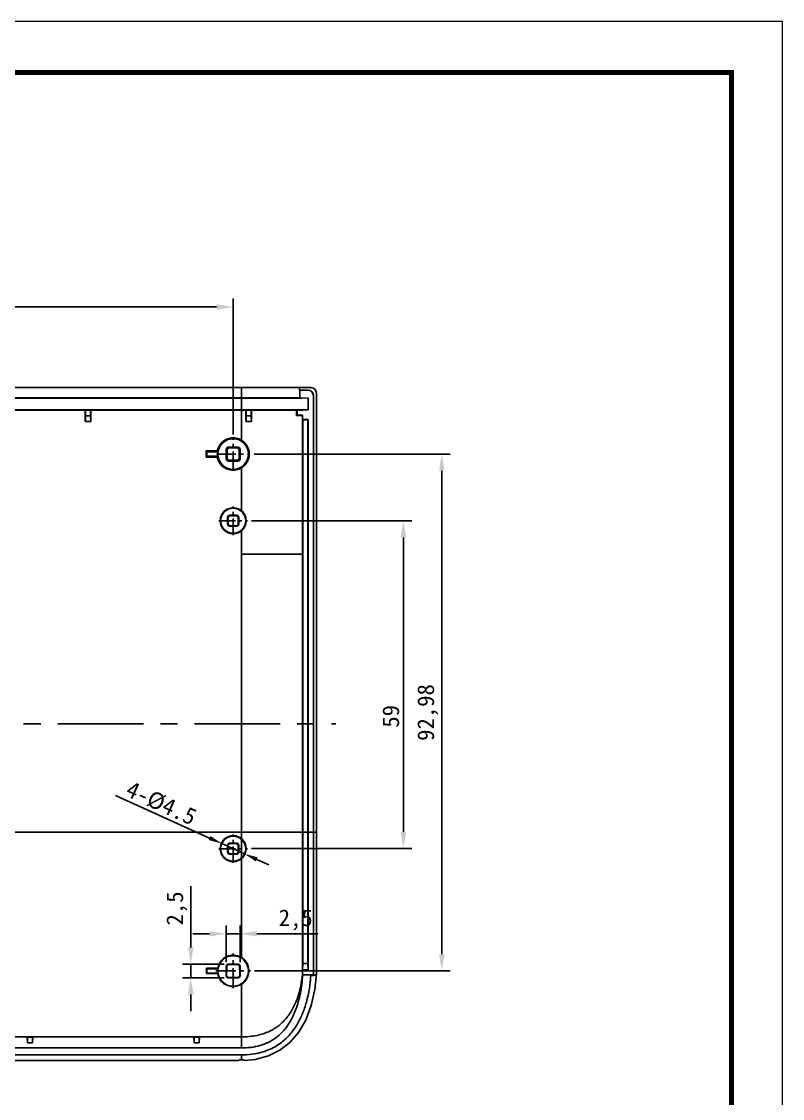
# Model space of a CAD drawing. Header units: millimetres. Extents: x 1853 to 2384, y 433 to 802.
# Drawn here: x 2247.4 to 2384.3, y 607.9 to 801.6 of the extents above; entities that cross this region are included whole.
import ezdxf

# ---------------------------------------------------------------- set-up
doc = ezdxf.new("R2010")
doc.units = ezdxf.units.MM
doc.linetypes.add('CENTER', pattern=[50.8, 31.75, -6.35, 6.35, -6.35])
doc.layers.add('dim', color=82, linetype='Continuous', lineweight=9)
doc.layers.add('from', color=7, linetype='Continuous', lineweight=13)
doc.dimstyles.new('ISO-25', dxfattribs={"dimscale": 1.2, "dimtxt": 2.5, "dimasz": 2.5, "dimexe": 1.25, "dimexo": 0.625, "dimtad": 1, "dimtxsty": 'Standard', "dimcen": 2.5, "dimclrd": 3, "dimclre": 3, "dimadec": 0, "dimazin": 0, "dimtfac": 1, "dimtmove": 0, "dimatfit": 3, "dimfxl": 1, "dimarcsym": 0})

# ---------------------------------------------------------------- blocks, each defined once
blk = doc.blocks.new('*D3')
at = {"color": 3, "lineweight": -2}
for p, q in [((2289.28, 723.8), (2324.53, 723.8)), ((2323.03, 720.8), (2323.03, 633.82)), ((2289.37, 630.82), (2324.53, 630.82))]:
    blk.add_line(p, q, dxfattribs=at)
at = {"color": 3}
for points in [[(2322.53, 720.8), (2323.53, 720.8), (2323.03, 723.8)], [(2322.53, 633.82), (2323.53, 633.82), (2323.03, 630.82)]]:
    blk.add_solid(points, dxfattribs=at)
at = {"layer": 'Defpoints', "color": 0}
for p in [(2288.53, 723.8), (2288.62, 630.82), (2323.03, 630.82)]:
    blk.add_point(p, dxfattribs=at)
at = {"color": 0, "insert": (2320.53, 677.31), "char_height": 3, "attachment_point": 5, "rotation": 90}
blk.add_mtext('92,98', dxfattribs=at)
blk = doc.blocks.new('*D4')
at = {"color": 3, "lineweight": -2}
for p, q in [((2175.51, 727.75), (2175.51, 751.76)), ((2285.51, 727.3), (2285.51, 751.76)), ((2282.51, 750.26), (2178.51, 750.26))]:
    blk.add_line(p, q, dxfattribs=at)
at = {"color": 3}
for points in [[(2178.51, 750.76), (2178.51, 749.76), (2175.51, 750.26)], [(2282.51, 750.76), (2282.51, 749.76), (2285.51, 750.26)]]:
    blk.add_solid(points, dxfattribs=at)
at = {"layer": 'Defpoints', "color": 0}
for p in [(2175.51, 750.26), (2175.51, 727), (2285.51, 726.55)]:
    blk.add_point(p, dxfattribs=at)
at = {"color": 0, "insert": (2230.51, 752.51), "char_height": 3, "attachment_point": 5}
blk.add_mtext('110', dxfattribs=at)
blk = doc.blocks.new('*D5')
at = {"color": 3, "lineweight": -2}
for p, q in [((2288.83, 711.8), (2317.63, 711.8)), ((2316.13, 655.81), (2316.13, 708.8)), ((2288.83, 652.81), (2317.63, 652.81))]:
    blk.add_line(p, q, dxfattribs=at)
at = {"color": 3}
for points in [[(2315.63, 708.8), (2316.63, 708.8), (2316.13, 711.8)], [(2315.63, 655.81), (2316.63, 655.81), (2316.13, 652.81)]]:
    blk.add_solid(points, dxfattribs=at)
at = {"layer": 'Defpoints', "color": 0}
for p in [(2288.08, 711.8), (2316.13, 711.8), (2288.08, 652.81)]:
    blk.add_point(p, dxfattribs=at)
at = {"color": 0, "insert": (2313.88, 676.62), "char_height": 3, "attachment_point": 5, "rotation": 90}
blk.add_mtext('59', dxfattribs=at)
blk = doc.blocks.new('*D23')
at = {"color": 3, "lineweight": -2}
for p, q in [((2277.89, 635.05), (2277.89, 646.05)), ((2283.91, 632.05), (2276.39, 632.05)), ((2277.89, 629.55), (2277.89, 632.05)), ((2283.91, 629.55), (2276.39, 629.55)), ((2277.89, 626.55), (2277.89, 623.55))]:
    blk.add_line(p, q, dxfattribs=at)
at = {"color": 3}
for points in [[(2277.39, 635.05), (2278.39, 635.05), (2277.89, 632.05)], [(2277.39, 626.55), (2278.39, 626.55), (2277.89, 629.55)]]:
    blk.add_solid(points, dxfattribs=at)
at = {"layer": 'Defpoints', "color": 0}
for p in [(2284.66, 632.05), (2277.89, 629.55), (2284.66, 629.55)]:
    blk.add_point(p, dxfattribs=at)
at = {"color": 0, "insert": (2275.39, 642.05), "char_height": 3, "attachment_point": 5, "rotation": 90}
blk.add_mtext('2,5', dxfattribs=at)
blk = doc.blocks.new('*D24')
at = {"color": 3, "lineweight": -2}
for p, q in [((2281.26, 637.49), (2278.26, 637.49)), ((2284.26, 632.4), (2284.26, 638.99)), ((2284.26, 637.49), (2286.76, 637.49)), ((2286.76, 632.4), (2286.76, 638.99)), ((2289.76, 637.49), (2300.76, 637.49))]:
    blk.add_line(p, q, dxfattribs=at)
at = {"color": 3}
for points in [[(2281.26, 637.99), (2281.26, 636.99), (2284.26, 637.49)], [(2289.76, 637.99), (2289.76, 636.99), (2286.76, 637.49)]]:
    blk.add_solid(points, dxfattribs=at)
at = {"layer": 'Defpoints', "color": 0}
for p in [(2286.76, 637.49), (2284.26, 631.65), (2286.76, 631.65)]:
    blk.add_point(p, dxfattribs=at)
at = {"color": 0, "insert": (2296.76, 639.99), "char_height": 3, "attachment_point": 5}
blk.add_mtext('2,5', dxfattribs=at)
blk = doc.blocks.new('*D32')
at = {"layer": 'Defpoints', "color": 0}
for p in [(2283.46, 653.73), (2287.56, 651.87)]:
    blk.add_point(p, dxfattribs=at)
at = {"layer": 'dim', "color": 3, "lineweight": -2}
for p, q in [((2264.33, 662.39), (2281.27, 654.72)), ((2287.56, 651.87), (2283.46, 653.73)), ((2289.75, 650.88), (2291.93, 649.89))]:
    blk.add_line(p, q, dxfattribs=at)
at = {"layer": 'dim', "color": 3}
for points in [[(2281.44, 655.08), (2281.11, 654.36), (2283.46, 653.73)], [(2289.91, 651.25), (2289.58, 650.52), (2287.56, 651.87)]]:
    blk.add_solid(points, dxfattribs=at)
at = {"layer": 'dim', "color": 0, "insert": (2272.58, 660.97), "char_height": 3, "attachment_point": 5, "rotation": 335.6336}
blk.add_mtext('4-%%C4.5', dxfattribs=at)

msp = doc.modelspace()

# ---------------------------------------------------------------- linework, layer by layer
at = {"color": 7, "linetype": 'Continuous'}
for p, q in [((2297.47, 735.802), (2163.549, 735.802)), ((2287.01, 726.293), (2287.01, 735.802)), ((2297.47, 735.802), (2299.494, 735.767)), ((2297.47, 735.302), (2297.47, 735.802)), ((2297.47, 735.302), (2298.976, 735.302)), ((2297.505, 735.293), (2297.505, 733.911)), ((2298.949, 735.293), (2297.505, 735.293)), ((2298.976, 735.302), (2298.949, 735.293)), ((2300.479, 734.767), (2300.479, 655.802)), ((2297.87, 733.885), (2163.014, 733.885)), ((2163.514, 733.911), (2297.505, 733.911)), ((2297.505, 733.911), (2299.008, 733.885)), ((2299.004, 733.885), (2299.004, 731.735)), ((2299.976, 734.303), (2299.95, 734.294)), ((2299.95, 630.26), (2299.95, 734.294)), ((2299.976, 630.093), (2299.976, 734.303)), ((2299.008, 731.735), (2162.015, 731.735)), ((2258.907, 731.701), (2258.96, 731.683)), ((2258.907, 731.701), (2258.907, 729.648)), ((2258.934, 729.675), (2258.96, 730.701)), ((2259.86, 731.683), (2258.96, 731.683)), ((2258.96, 730.701), (2259.86, 730.701)), ((2259.912, 731.701), (2259.86, 731.683)), ((2259.86, 730.701), (2259.886, 729.675)), ((2259.912, 731.701), (2259.912, 729.648)), ((2287.808, 731.7), (2287.86, 731.683)), ((2287.808, 731.7), (2287.808, 729.649)), ((2287.834, 729.675), (2287.86, 730.701)), ((2288.76, 731.683), (2287.86, 731.683)), ((2287.86, 730.701), (2288.76, 730.701)), ((2288.806, 731.699), (2288.76, 731.683)), ((2288.76, 730.701), (2288.786, 729.675)), ((2288.806, 729.654), (2288.806, 731.699)), ((2296.908, 731.701), (2296.908, 730.703)), ((2297.006, 730.801), (2296.908, 730.703)), ((2298.006, 731.701), (2297.006, 731.667)), ((2297.006, 731.667), (2297.006, 730.801)), ((2297.006, 730.801), (2298.006, 730.801)), ((2299.004, 731.735), (2298.006, 731.701)), ((2298.006, 630.133), (2298.006, 730.801)), ((2258.907, 729.648), (2258.934, 729.675)), ((2258.907, 729.648), (2259.912, 729.648)), ((2258.934, 729.675), (2259.886, 729.675)), ((2259.912, 729.648), (2259.886, 729.675)), ((2287.808, 729.649), (2287.834, 729.675)), ((2287.834, 729.675), (2288.786, 729.675)), ((2288.806, 729.654), (2288.786, 729.675)), ((2298.006, 730), (2298.056, 729.95)), ((2298.006, 730), (2299.006, 730)), ((2298.056, 632.13), (2298.056, 729.95)), ((2298.056, 729.95), (2298.956, 729.95)), ((2298.956, 729.95), (2299.006, 730)), ((2298.956, 632.13), (2298.956, 729.95)), ((2299.006, 631.011), (2299.006, 730)), ((2284.26, 724.652), (2284.418, 724.494)), ((2284.26, 724.652), (2284.26, 722.952)), ((2284.66, 725.052), (2284.818, 724.894)), ((2286.36, 725.052), (2284.66, 725.052)), ((2286.202, 724.894), (2284.818, 724.894)), ((2286.36, 725.052), (2286.202, 724.894)), ((2286.76, 724.652), (2286.602, 724.494)), ((2286.76, 722.952), (2286.76, 724.652)), ((2280.785, 724.207), (2280.631, 724.36)), ((2282.656, 724.36), (2280.631, 724.36)), ((2280.631, 724.36), (2280.631, 723.244)), ((2280.785, 723.398), (2280.631, 723.244)), ((2280.631, 723.244), (2282.656, 723.244)), ((2280.785, 724.207), (2280.785, 723.398)), ((2282.785, 724.207), (2280.785, 724.207)), ((2280.785, 723.398), (2282.785, 723.398)), ((2284.26, 722.952), (2284.418, 723.11)), ((2284.418, 724.494), (2284.418, 723.11)), ((2284.66, 722.552), (2284.818, 722.71)), ((2284.818, 722.71), (2286.202, 722.71)), ((2286.36, 722.552), (2286.202, 722.71)), ((2286.602, 723.11), (2286.602, 724.494)), ((2286.76, 722.952), (2286.602, 723.11)), ((2284.66, 722.552), (2286.36, 722.552)), ((2287.01, 713.595), (2287.01, 721.311)), ((2284.597, 712.315), (2284.51, 712.402)), ((2284.51, 711.202), (2284.51, 712.402)), ((2284.597, 711.289), (2284.51, 711.202)), ((2284.597, 711.289), (2284.597, 712.315)), ((2284.997, 712.715), (2284.91, 712.802)), ((2284.91, 712.802), (2286.11, 712.802)), ((2284.997, 712.715), (2286.023, 712.715)), ((2286.023, 712.715), (2286.11, 712.802)), ((2286.422, 712.315), (2286.51, 712.402)), ((2286.422, 712.315), (2286.422, 711.289)), ((2286.422, 711.289), (2286.51, 711.202)), ((2286.51, 712.402), (2286.51, 711.202)), ((2284.997, 710.889), (2284.91, 710.802)), ((2286.11, 710.802), (2284.91, 710.802)), ((2286.023, 710.889), (2284.997, 710.889)), ((2286.023, 710.889), (2286.11, 710.802)), ((2287.01, 710.01), (2287.007, 654.596)), ((2298.006, 705.802), (2287.01, 705.802)), ((2160.54, 655.802), (2300.479, 655.802)), ((2284.51, 652.202), (2284.51, 653.402)), ((2284.596, 653.316), (2284.51, 653.402)), ((2284.996, 653.716), (2284.91, 653.802)), ((2284.91, 653.802), (2286.11, 653.802)), ((2286.024, 653.716), (2284.996, 653.716)), ((2286.024, 653.716), (2286.11, 653.802)), ((2286.424, 653.316), (2286.51, 653.402)), ((2286.51, 653.402), (2286.51, 652.202)), ((2284.594, 652.287), (2284.51, 652.202)), ((2284.994, 651.886), (2284.91, 651.802)), ((2286.11, 651.802), (2284.91, 651.802)), ((2286.026, 651.886), (2284.994, 651.886)), ((2286.026, 651.886), (2286.11, 651.802)), ((2286.425, 652.287), (2286.51, 652.202)), ((2287.012, 651.018), (2287.01, 633.219)), ((2284.26, 631.652), (2284.26, 629.952)), ((2284.26, 631.652), (2284.344, 631.568)), ((2284.66, 632.052), (2284.746, 631.966)), ((2286.36, 632.052), (2284.66, 632.052)), ((2286.273, 631.966), (2284.746, 631.966)), ((2286.36, 632.052), (2286.273, 631.966)), ((2286.76, 631.652), (2286.676, 631.568)), ((2286.76, 629.952), (2286.76, 631.652)), ((2298.056, 632.13), (2298.006, 631.011)), ((2298.956, 632.13), (2298.056, 632.13)), ((2299.006, 631.011), (2298.956, 632.13)), ((2280.785, 631.207), (2280.707, 631.284)), ((2282.719, 631.284), (2280.707, 631.284)), ((2280.785, 630.398), (2280.714, 630.327)), ((2282.725, 630.327), (2280.714, 630.327)), ((2280.785, 631.207), (2280.785, 630.398)), ((2282.785, 631.207), (2280.785, 631.207)), ((2280.785, 630.398), (2282.785, 630.398)), ((2284.26, 629.952), (2284.332, 630.025)), ((2286.76, 629.952), (2286.687, 630.025)), ((2298.006, 630.802), (2300.501, 630.802)), ((2299.565, 630.133), (2298.006, 630.133)), ((2299.591, 629.968), (2299.565, 630.133)), ((2299.976, 630.093), (2299.95, 630.26)), ((2300.501, 630.652), (2300.501, 630.307)), ((2300.501, 630.307), (2300.501, 630.3)), ((2284.66, 629.552), (2284.729, 629.622)), ((2284.66, 629.552), (2286.36, 629.552)), ((2286.291, 629.622), (2284.729, 629.622)), ((2286.36, 629.552), (2286.29, 629.622)), ((2287.01, 616.953), (2287.01, 628.427)), ((2231.188, 618.948), (2287.01, 618.948)), ((2248.51, 618.894), (2248.451, 618.953)), ((2248.451, 618.948), (2248.506, 617.891)), ((2248.51, 617.894), (2248.51, 618.894)), ((2248.51, 618.894), (2249.41, 618.894)), ((2249.41, 618.894), (2249.469, 618.953)), ((2249.41, 618.894), (2249.41, 617.894)), ((2249.468, 618.948), (2249.413, 617.891)), ((2278.51, 618.894), (2278.451, 618.953)), ((2278.451, 618.948), (2278.506, 617.891)), ((2278.51, 617.894), (2278.51, 618.894)), ((2278.51, 618.894), (2279.41, 618.894)), ((2279.41, 618.894), (2279.469, 618.953)), ((2279.41, 618.894), (2279.41, 617.894)), ((2279.468, 618.948), (2279.413, 617.891)), ((2174.01, 616.953), (2287.01, 616.953)), ((2248.51, 617.894), (2248.506, 617.891)), ((2249.413, 617.891), (2248.506, 617.891)), ((2249.41, 617.894), (2249.413, 617.891)), ((2278.51, 617.894), (2278.506, 617.891)), ((2279.413, 617.891), (2278.506, 617.891)), ((2279.41, 617.894), (2279.413, 617.891)), ((2287.01, 615.706), (2174.01, 615.706)), ((2286.529, 614.706), (2174.491, 614.706)), ((2287.01, 614.815), (2286.61, 614.815)), ((2287.01, 614.815), (2287.01, 615.706))]:
    msp.add_line(p, q, dxfattribs=at)
at = {"color": 3, "linetype": 'Continuous'}
for p, q in [((2287.01, 735.802), (2287.01, 726.293)), ((2299.004, 733.885), (2299.004, 731.735)), ((2296.908, 731.701), (2164.113, 731.701)), ((2258.908, 731.701), (2258.908, 729.648)), ((2258.934, 729.675), (2258.96, 730.701)), ((2258.96, 731.701), (2258.96, 730.701)), ((2259.86, 730.701), (2259.86, 731.701)), ((2259.86, 730.701), (2259.886, 729.675)), ((2259.912, 731.701), (2259.912, 729.648)), ((2287.809, 731.701), (2287.809, 729.649)), ((2287.834, 729.675), (2287.86, 730.701)), ((2287.86, 731.701), (2287.86, 730.701)), ((2288.76, 730.701), (2288.76, 731.701)), ((2288.76, 730.701), (2288.786, 729.675)), ((2288.807, 729.654), (2288.807, 731.701)), ((2296.908, 731.701), (2296.908, 730.703)), ((2297.006, 730.801), (2296.908, 730.703)), ((2297.006, 731.667), (2297.006, 730.801)), ((2258.908, 729.648), (2258.934, 729.675)), ((2259.912, 729.648), (2259.886, 729.675)), ((2287.809, 729.649), (2287.834, 729.675)), ((2288.807, 729.654), (2288.786, 729.675)), ((2284.26, 724.652), (2284.418, 724.494)), ((2284.26, 724.652), (2284.26, 722.952)), ((2284.66, 725.052), (2284.818, 724.894)), ((2286.36, 725.052), (2286.202, 724.894)), ((2286.76, 724.652), (2286.602, 724.494)), ((2286.76, 722.952), (2286.76, 724.652)), ((2280.785, 724.207), (2280.631, 724.36)), ((2280.631, 724.36), (2280.631, 723.244)), ((2280.785, 723.398), (2280.631, 723.244)), ((2280.785, 724.207), (2280.785, 723.398)), ((2284.26, 722.952), (2284.418, 723.11)), ((2284.418, 724.494), (2284.418, 723.11)), ((2284.66, 722.552), (2284.818, 722.71)), ((2286.36, 722.552), (2286.202, 722.71)), ((2286.602, 723.11), (2286.602, 724.494)), ((2286.76, 722.952), (2286.602, 723.11)), ((2299.937, 705.802), (2299.98, 705.802)), ((2287.01, 658.01), (2287.01, 633.219)), ((2284.26, 631.652), (2284.26, 629.952)), ((2284.26, 631.652), (2284.344, 631.568)), ((2284.66, 632.052), (2284.747, 631.966)), ((2286.36, 632.052), (2286.273, 631.966)), ((2286.76, 631.652), (2286.676, 631.568)), ((2286.76, 629.952), (2286.76, 631.652)), ((2298.056, 632.13), (2298.006, 631.011)), ((2299.007, 631.011), (2298.956, 632.13)), ((2280.785, 631.207), (2280.707, 631.284)), ((2280.785, 630.398), (2280.714, 630.327)), ((2280.785, 631.207), (2280.785, 630.398)), ((2284.26, 629.952), (2284.333, 630.025)), ((2286.76, 629.952), (2286.687, 630.025)), ((2298.006, 631.011), (2298.006, 630.133)), ((2298.006, 631.011), (2299.007, 631.011)), ((2284.66, 629.552), (2284.729, 629.622)), ((2286.36, 629.552), (2286.291, 629.622)), ((2287.01, 628.427), (2287.01, 616.953)), ((2287.01, 614.815), (2287.01, 615.706))]:
    msp.add_line(p, q, dxfattribs=at)
at = {"color": 3, "linetype": 'CENTER', "ltscale": 0.11}
for p, q in [((2285.51, 720.777), (2285.51, 726.827)), ((2282.485, 723.802), (2288.535, 723.802))]:
    msp.add_line(p, q, dxfattribs=at)
at = {"color": 1, "linetype": 'CENTER', "ltscale": 0.093476}
for p, q in [((2285.51, 709.232), (2285.51, 714.373)), ((2282.939, 711.803), (2288.08, 711.803))]:
    msp.add_line(p, q, dxfattribs=at)
at = {"color": 1, "linetype": 'CENTER', "ltscale": 0.484387}
msp.add_line((2155.545, 675.254), (2303.998, 675.254), dxfattribs=at)
at = {"color": 1, "linetype": 'CENTER', "ltscale": 0.093331}
for p, q in [((2285.511, 650.239), (2285.511, 655.372)), ((2282.945, 652.806), (2288.078, 652.806))]:
    msp.add_line(p, q, dxfattribs=at)
at = {"color": 3, "linetype": 'CENTER', "ltscale": 0.113039}
for p, q in [((2285.512, 627.714), (2285.512, 633.931)), ((2282.403, 630.823), (2288.62, 630.823))]:
    msp.add_line(p, q, dxfattribs=at)
at = {"color": 7, "linetype": 'Continuous'}
msp.add_lwpolyline([(2287.49, 614.712), (2289.46, 614.894), (2291.847, 615.516), (2293.927, 616.538), (2295.731, 617.947), (2297.28, 619.756), (2298.565, 621.982), (2299.545, 624.573), (2300.198, 627.466), (2300.501, 630.3)], dxfattribs=at)
at = {"color": 3, "linetype": 'Continuous'}
for centre in [(2285.51, 723.802), (2285.51, 630.802)]:
    msp.add_circle(centre, 2.75, dxfattribs=at)
at = {"color": 7, "linetype": 'Continuous'}
for centre, radius in [((2285.51, 723.802), 2.75), ((2285.51, 711.803), 2.337), ((2285.51, 711.802), 2.25), ((2285.511, 652.806), 2.333), ((2285.51, 652.802), 2.25), ((2285.51, 630.802), 2.75)]:
    msp.add_circle(centre, radius, dxfattribs=at)
at = {"color": 3, "linetype": 'Continuous'}
for centre, radius, start, end in [((2299.717, 735.372), 0.364, 46.83149, 49.62191), ((2299.707, 735.362), 0.378, 43.98351, 46.8247), ((2287.143, 976.313), 246.665, 270.15467, 270.38647), ((2285.51, 723.802), 2.908, 191.06207, 168.93793), ((2289.409, 729.918), 8.746, 219.45685, 220.77255), ((2289.47, 717.635), 8.826, 139.23337, 140.53723), ((2285.512, 630.823), 2.826, 190.14065, 170.57423), ((2286.36, 631.652), 0.4, 359.9991, 90.0009), ((2289.292, 636.818), 8.592, 220.09763, 220.7773), ((2289.309, 624.772), 8.614, 139.22371, 139.84061), ((2287.012, 657.093), 42.278, 269.99765, 270.53974)]:
    msp.add_arc(centre, radius, start, end, dxfattribs=at)
at = {"color": 7, "linetype": 'Continuous'}
for centre, radius, start, end in [((2287.143, 976.313), 246.665, 270.15467, 270.38647), ((2285.509, 723.802), 2.908, 191.06207, 168.93793), ((2289.409, 729.918), 8.746, 219.45685, 220.77255), ((2289.47, 717.635), 8.826, 139.23337, 140.53723), ((12091.241, 651.275), 9790.762, 179.9735077, 180.1198084), ((2284.996, 653.316), 0.4, 89.97998, 179.89864), ((2286.024, 653.316), 0.4, 0.10137, 90.02001), ((2284.994, 652.285), 0.399, 179.83479, 269.96556), ((2286.026, 652.285), 0.399, 270.03442, 0.16523), ((2285.512, 630.823), 2.826, 190.14065, 170.57423), ((2289.292, 636.818), 8.592, 220.09763, 220.7773), ((2289.308, 624.772), 8.614, 139.22371, 139.84061), ((2299.478, 632.98), 3.014, 270.0013, 272.15429), ((2254.919, 630.652), 45.582, 359.99991, 0.18896), ((2287.012, 657.094), 42.279, 269.99765, 270.53973)]:
    msp.add_arc(centre, radius, start, end, dxfattribs=at)
for centre, major_axis, ratio, start_param, end_param in [((2298.948, 734.293), (0.95, 0.316), 0.9984779, -0.3210504, 1.2488326), ((2298.975, 734.302), (0.95, 0.316), 0.9984779, -0.3210504, 1.2488326), ((2284.66, 724.652), (0.283, -0.283), 0.9999239, 2.3562326, 3.9269527), ((2284.818, 724.494), (0.283, -0.283), 0.9999239, 2.3562326, 3.9269527), ((2286.202, 724.494), (-0.283, -0.283), 0.9999239, 2.3562326, 3.9269527), ((2286.36, 724.652), (0.283, 0.283), 0.9999239, -0.7853601, 0.7853601), ((2284.66, 722.952), (0.283, 0.283), 0.9999239, -3.9269527, -2.3562326), ((2284.818, 723.11), (0.283, 0.283), 0.9999239, 2.3562326, 3.9269527), ((2286.202, 723.11), (-0.283, 0.283), 0.9999239, 2.3562326, 3.9269527), ((2286.36, 722.952), (0.283, -0.283), 0.9999239, -0.7853601, 0.7853601), ((2284.91, 712.402), (0.283, -0.283), 0.9996955, 2.3563468, 3.9268385), ((2284.91, 711.202), (0.283, 0.283), 0.9996955, -3.9268385, -2.3563468), ((2284.997, 712.315), (-0.283, 0.283), 0.9996955, -0.7852459, 0.7852459), ((2284.997, 711.29), (-0.283, -0.283), 0.9996955, -0.7852459, 0.7852459), ((2286.022, 712.315), (0.283, 0.283), 0.9996955, -0.7852459, 0.7852459), ((2286.022, 711.29), (0.283, -0.283), 0.9996955, -0.7852459, 0.7852459), ((2286.11, 712.402), (0.283, 0.283), 0.9996955, -0.7852459, 0.7852459), ((2286.11, 711.202), (0.283, -0.283), 0.9996955, -0.7852459, 0.7852459), ((2284.91, 653.402), (0.283, -0.283), 0.9996955, 2.3563468, 3.9268385), ((2283.919, 655.802), (0, 38.861), 0.0174551, -1.6613851, -1.6348069), ((2286.11, 653.402), (0.283, 0.283), 0.9996955, -0.7852459, 0.7852459), ((2287.101, 655.802), (0, 38.861), 0.0174551, -4.6483784, -4.6218002), ((2284.91, 652.202), (0.283, 0.283), 0.9996955, -3.9268385, -2.3563468), ((2286.11, 652.202), (0.283, -0.283), 0.9996955, -0.7852459, 0.7852459), ((2284.66, 631.652), (-0.283, 0.283), 0.9999239, -0.7853601, 0.7853601), ((2286.36, 631.652), (0.283, 0.283), 0.9999239, -0.7853601, 0.7853601), ((2280.97, 655.802), (0, 38.861), 0.0087269, -4.0296569, -3.9974946), ((2284.66, 629.952), (0.283, 0.283), 0.9999239, 2.3562326, 3.9269527), ((2284.079, 655.802), (0, 38.861), 0.0087269, -2.2960448, -2.2441401), ((2286.36, 629.952), (-0.283, 0.283), 0.9999239, -3.9269527, -2.3562326), ((2286.941, 655.802), (0, 38.861), 0.0087269, -4.0390452, -3.9871405), ((2299.544, 630.267), (0.405, -0.008), 0.3294214, -1.5127617, 0.0063048), ((2299.571, 630.1), (0.405, -0.008), 0.3294214, -1.0362116, 0.0063048), ((2286.843, 615.706), (0.319, 1), 0.0960303, -3.1111881, -2.638285)]:
    msp.add_ellipse(centre, major_axis=major_axis, ratio=ratio, start_param=start_param, end_param=end_param, dxfattribs=at)
at = {"color": 3, "linetype": 'Continuous'}
for centre, major_axis, ratio, start_param, end_param in [((2284.66, 724.652), (0.283, -0.283), 0.9999239, 2.3562326, 3.9269527), ((2284.818, 724.494), (0.283, -0.283), 0.9999239, 2.3562326, 3.9269527), ((2286.202, 724.494), (-0.283, -0.283), 0.9999239, 2.3562326, 3.9269527), ((2286.36, 724.652), (0.283, 0.283), 0.9999239, -0.7853601, 0.7853601), ((2284.66, 722.952), (0.283, 0.283), 0.9999239, -3.9269527, -2.3562326), ((2284.818, 723.11), (0.283, 0.283), 0.9999239, 2.3562326, 3.9269527), ((2286.202, 723.11), (-0.283, 0.283), 0.9999239, 2.3562326, 3.9269527), ((2286.36, 722.952), (0.283, -0.283), 0.9999239, -0.7853601, 0.7853601), ((2284.66, 631.652), (0.283, -0.283), 0.9999239, 2.3562326, 3.9269527), ((2280.97, 655.802), (0, 38.861), 0.0087269, -4.0296569, -3.9974946), ((2284.66, 629.952), (0.283, 0.283), 0.9999239, -3.9269527, -2.3562326), ((2284.079, 655.802), (0, 38.861), 0.0087269, -2.2960448, -2.2441401), ((2286.36, 629.952), (0.283, -0.283), 0.9999239, -0.7853601, 0.7853601), ((2286.941, 655.802), (0, 38.861), 0.0087269, -4.0390452, -3.9871405), ((2286.843, 615.706), (0.319, 1), 0.0960303, -3.1111881, -2.638285)]:
    msp.add_ellipse(centre, major_axis=major_axis, ratio=ratio, start_param=start_param, end_param=end_param, dxfattribs=at)
at = {"color": 7, "linetype": 'Continuous'}
for points, start_tangent, end_tangent in [([(2297.47, 735.302), (2297.483, 735.299), (2297.495, 735.296), (2297.505, 735.293)], (0.9775509, -0.2106994), (0.9591126, -0.2830247)), ([(2299.494, 735.767), (2299.872, 735.686), (2300.192, 735.468), (2300.404, 735.145), (2300.479, 734.767)], (0.9998485, -0.0174042), (0.0000001, -1)), ([(2288.806, 731.699), (2288.557, 731.698), (2288.312, 731.699), (2288.062, 731.699), (2287.81, 731.7)], (-0.999971, -0.0076182), (-0.9999981, 0.0019262)), ([(2297.006, 731.667), (2296.971, 731.673), (2296.938, 731.684), (2296.908, 731.701)], (-0.9962704, 0.0862866), (-0.8412292, 0.5406788)), ([(2296.908, 730.703), (2297.427, 730.733), (2297.797, 730.765), (2298.006, 730.801)], (0.9988852, 0.0472061), (0.9574469, 0.2886096)), ([(2284.746, 631.966), (2284.598, 631.937), (2284.467, 631.853), (2284.377, 631.725), (2284.344, 631.568)], (-1, 0), (-0.0069614, -0.9999758)), ([(2286.676, 631.568), (2286.642, 631.726), (2286.552, 631.854), (2286.421, 631.937), (2286.273, 631.966)], (-0.0069614, 0.9999758), (-1, 0)), ([(2284.332, 630.025), (2284.352, 629.896), (2284.409, 629.785), (2284.495, 629.698), (2284.606, 629.641), (2284.729, 629.622)], (-0.0077352, -0.9999701), (1, 0)), ([(2286.29, 629.622), (2286.41, 629.64), (2286.52, 629.695), (2286.609, 629.783), (2286.667, 629.896), (2286.687, 630.025)], (1, 0), (-0.0077352, 0.9999701)), ([(2298.006, 630.802), (2297.729, 628.467), (2297.18, 626.258), (2296.326, 624.208), (2295.79, 623.286), (2295.185, 622.442), (2294.509, 621.683), (2293.756, 621.01), (2292.915, 620.424), (2291.978, 619.925), (2290.933, 619.517), (2289.767, 619.209), (2287.01, 618.948)], (-0.0609454, -0.9981411), (-1, 0)), ([(2298.006, 630.133), (2297.853, 628.404), (2297.596, 626.791), (2297.232, 625.263), (2296.747, 623.795), (2296.116, 622.374), (2295.318, 621.029), (2294.339, 619.809), (2293.169, 618.774), (2291.823, 617.962), (2290.328, 617.388), (2288.719, 617.058), (2287.01, 616.953)], (-0.0548337, -0.9984955), (-1, 0)), ([(2299.478, 629.966), (2299.325, 628.414), (2299.105, 627.016), (2298.835, 625.77), (2298.525, 624.653), (2298.177, 623.635), (2297.785, 622.679), (2297.334, 621.756), (2296.814, 620.86), (2296.222, 620.004), (2295.571, 619.217), (2294.864, 618.505), (2294.05, 617.833), (2293.064, 617.185), (2291.877, 616.602), (2290.478, 616.131), (2288.859, 615.818), (2287.01, 615.706)], (-0.0693792, -0.9975904), (-1, -0.0000148)), ([(2299.775, 629.981), (2299.689, 629.97), (2299.592, 629.966)], (-0.9841347, -0.1774231), (-0.9999957, -0.002927)), ([(2300.501, 630.3), (2300.448, 630.199), (2300.294, 630.102), (2300.06, 630.027), (2299.775, 629.981)], (-0.0617843, -0.9980895), (-0.9948005, -0.1018428)), ([(2287.41, 614.817), (2287.463, 614.732), (2287.491, 614.714)], (0.4674131, -0.884039), (0.9849135, -0.1730473))]:
    msp.add_spline(points, degree=3, dxfattribs=dict(at, start_tangent=start_tangent, end_tangent=end_tangent))
at = {"color": 3, "linetype": 'Continuous'}
for points, start_tangent, end_tangent in [([(2297.006, 731.667), (2296.971, 731.673), (2296.939, 731.684), (2296.908, 731.701)], (-0.9962569, 0.0864421), (-0.8412327, 0.5406732)), ([(2298.006, 631.022), (2298.006, 632.943), (2298.005, 635.579), (2298.005, 638.834), (2298.005, 642.607), (2298.005, 646.782), (2298.006, 651.234), (2298.006, 655.802)], (0.0000928, 1), (0, 1)), ([(2284.747, 631.966), (2284.598, 631.937), (2284.467, 631.853), (2284.378, 631.725), (2284.344, 631.568)], (-1, 0), (-0.0069614, -0.9999758)), ([(2286.676, 631.568), (2286.642, 631.726), (2286.552, 631.854), (2286.422, 631.937), (2286.273, 631.966)], (-0.0069614, 0.9999758), (-1, 0)), ([(2284.333, 630.025), (2284.352, 629.896), (2284.409, 629.785), (2284.495, 629.698), (2284.606, 629.641), (2284.729, 629.622)], (-0.0077352, -0.9999701), (1, 0)), ([(2286.291, 629.622), (2286.41, 629.64), (2286.52, 629.695), (2286.609, 629.783), (2286.667, 629.896), (2286.687, 630.025)], (1, 0), (-0.0077352, 0.9999701)), ([(2299.489, 630.133), (2299.717, 630.142), (2299.937, 630.168)], (1, -0.0000009), (0.9868081, 0.1618945)), ([(2287.41, 614.817), (2287.463, 614.732), (2287.491, 614.714)], (0.4674131, -0.884039), (0.9849093, -0.1730711))]:
    msp.add_spline(points, degree=3, dxfattribs=dict(at, start_tangent=start_tangent, end_tangent=end_tangent))
at = {"layer": 'from'}
for points in [[(1853.422, 432.692), (2384.317, 432.692), (2384.317, 801.617), (1853.422, 801.617)], [(1862.571, 441.842), (2375.167, 441.842), (2375.167, 792.467), (1862.571, 792.467)]]:
    msp.add_lwpolyline(points, close=True, dxfattribs=at)
at = {"layer": 'from', "const_width": 0.915}
msp.add_lwpolyline([(1862.571, 441.842), (1862.571, 792.467), (2375.167, 792.467), (2375.167, 441.842), (1862.571, 441.842)], dxfattribs=at)

# ---------------------------------------------------------------- dimensions: what is measured, and where the dimension line sits
at = {"color": 3}
dim = msp.add_linear_dim(base=(2175.51, 750.263), p1=(2285.51, 726.552), p2=(2175.51, 727.001), dimstyle='ISO-25', dxfattribs=at)
dim.commit()
dim.dimension.update_dxf_attribs({"geometry": '*D4', "text_midpoint": (2230.51, 752.513)})
dim = msp.add_linear_dim(base=(2323.031, 630.823), p1=(2288.535, 723.802), p2=(2288.62, 630.823), angle=90, dimstyle='ISO-25', dxfattribs=at)
dim.commit()
dim.dimension.update_dxf_attribs({"geometry": '*D3', "text_midpoint": (2320.531, 677.312)})
for base, p1, p2, picture, middle in [((2316.129, 711.803), (2288.078, 652.806), (2288.08, 711.803), '*D5', (2316.129, 676.618)), ((2277.888, 629.552), (2284.66, 632.052), (2284.66, 629.552), '*D23', (2277.888, 642.052))]:
    dim = msp.add_linear_dim(base=base, p1=p1, p2=p2, angle=90, dimstyle='ISO-25', dxfattribs=at)
    dim.commit()
    dim.dimension.update_dxf_attribs({"geometry": picture, "text_midpoint": middle, "dimtype": 160})
dim = msp.add_linear_dim(base=(2286.76, 637.488), p1=(2284.26, 631.652), p2=(2286.76, 631.652), dimstyle='ISO-25', dxfattribs=at)
dim.commit()
dim.dimension.update_dxf_attribs({"geometry": '*D24', "text_midpoint": (2296.76, 637.488), "dimtype": 160})
at = {"layer": 'dim'}
dim = msp.add_diameter_dim_2p(p1=(2287.559, 651.874), p2=(2283.46, 653.73), text='4-%%C4.5', dimstyle='ISO-25', override={"dimasz": 2, "dimexe": 0.49975, "dimexo": 0.49975, "dimgap": 0.49975}, dxfattribs=at)
dim.commit()
dim.dimension.update_dxf_attribs({"geometry": '*D32', "text_midpoint": (2272.576, 660.965)})

doc.saveas('drawing.dxf')
